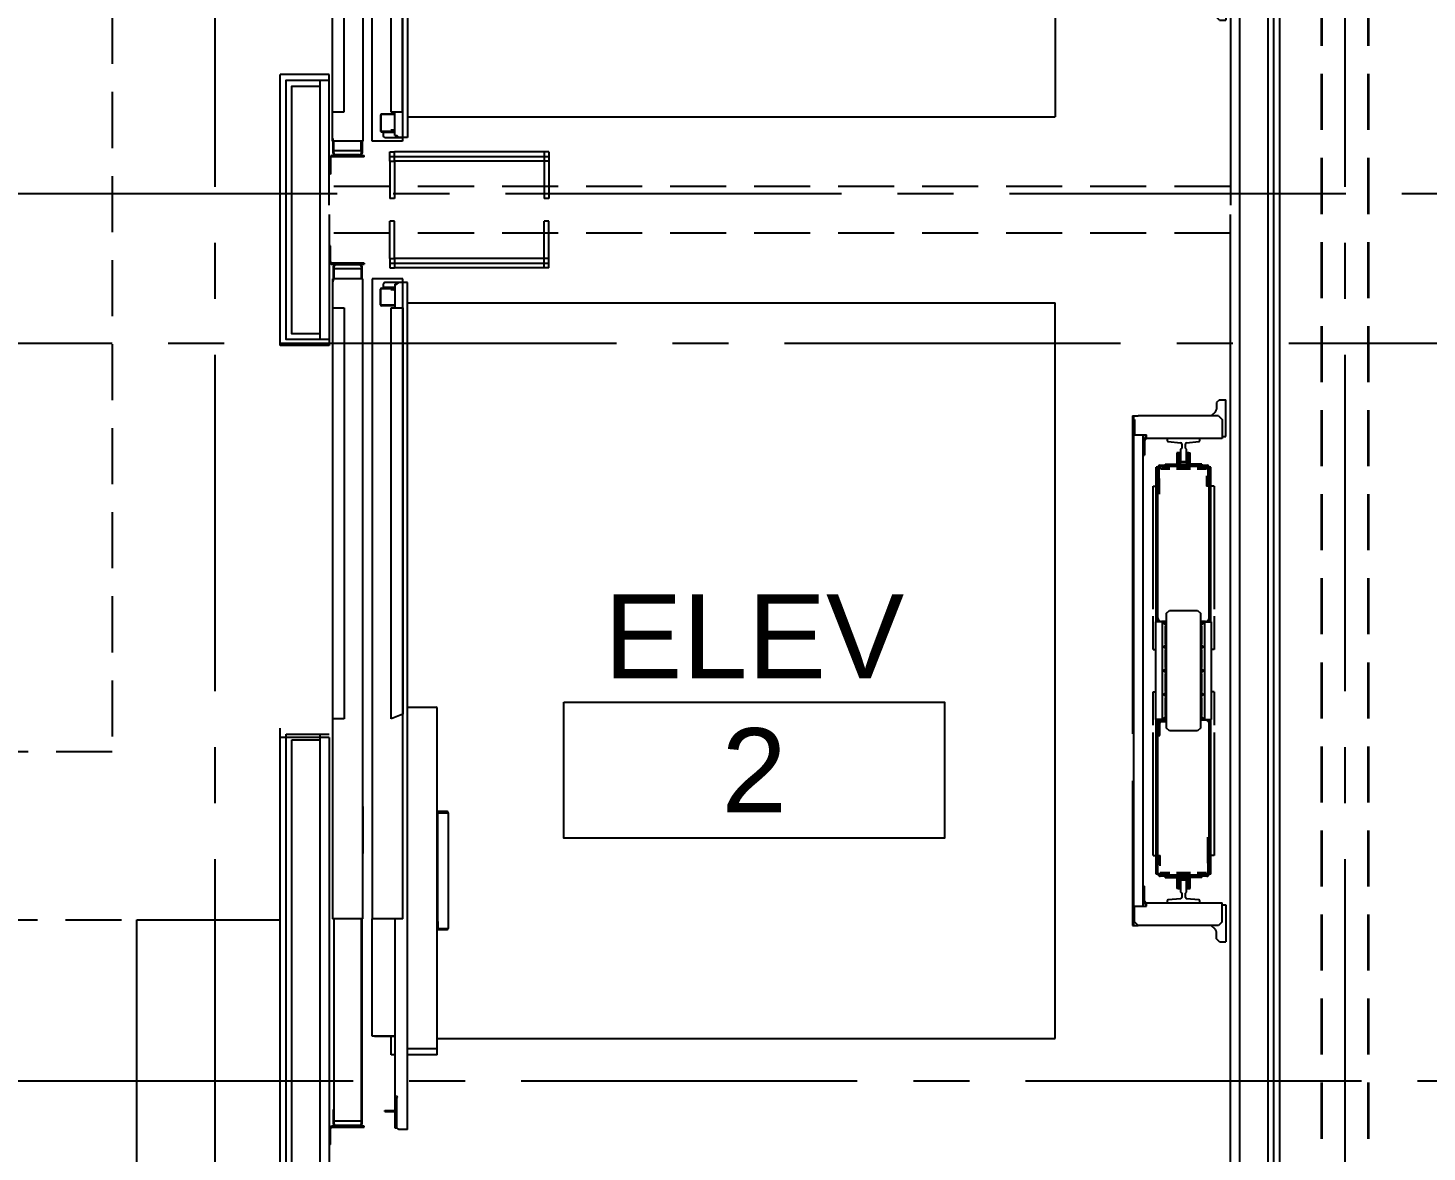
# Model space of a CAD drawing. Header units: inches. Extents: x -3700 to 348, y -844 to 2341.
# Drawn here: x -1825 to -1675.2, y 390.4 to 510.7 of the extents above; entities that cross this region are included whole.
import ezdxf
from ezdxf.enums import TextEntityAlignment as Align

# ---------------------------------------------------------------- set-up
doc = ezdxf.new("R2010")
doc.units = ezdxf.units.IN
doc.header["$LTSCALE"] = 48
doc.header["$MEASUREMENT"] = 0
for name, pattern in [('CENTER2', [1.125, 0.75, -0.125, 0.125, -0.125]), ('HIDDEN', [0.375, 0.25, -0.125]), ('HIDDEN2', [0.1875, 0.125, -0.0625])]:
    doc.linetypes.add(name, pattern=pattern)
doc.layers.get('0').update_dxf_attribs({"color": 253})
for name, color, linetype in [('A-Flor-Evtr', 253, 'Continuous'), ('A-Flor-Soffit', 253, 'HIDDEN2'), ('A-Grid(3-32)', 253, 'CENTER2'), ('A-Tag-Rm(3-32)', 253, 'Continuous'), ('A-Wall-Full', 253, 'Continuous'), ('A-Wall-Hatch Interior', 253, 'Continuous')]:
    doc.layers.add(name, color=color, linetype=linetype)
doc.layers.add('S-Detl-Wide', color=253, linetype='Continuous', lineweight=35)
doc.styles.get("Standard").update_dxf_attribs({"font": 'arial.ttf'})

# ---------------------------------------------------------------- blocks, each defined once
blk = doc.blocks.new('2ND FLOOR - STRUCTURAL GRID')
at = {"layer": 'A-Grid(3-32)'}
for p, q in [((9879.5, -7426.01), (9879.5, -9409.77)), ((10000.5, -7426.01), (10000.5, -9409.77)), ((8128.61, -8704.75), (11888.38, -8704.75)), ((8104.5, -8720.75), (11912.5, -8720.75)), ((8130.3, -8799.75), (11886.7, -8799.75))]:
    blk.add_line(p, q, dxfattribs=at)
at = {"layer": 'S-Detl-Wide', "linetype": 'HIDDEN2'}
for p, q in [((9998, -8592.94), (9998, -8819.55)), ((10003, -8592.94), (10003, -8819.55))]:
    blk.add_line(p, q, dxfattribs=at)
blk = doc.blocks.new('linen elev lobby vending')
at = {"layer": 'A-Flor-Soffit'}
blk.add_line((-113, 37.73), (-15.36, 37.73), dxfattribs=at)
blk.add_lwpolyline([(-127.5, 198.38), (-18, 198.38), (-18, 55.73), (-127.5, 55.73)], close=True, dxfattribs=at)
at = {"layer": 'A-Wall-Full'}
for p, q in [((-15.36, -48.5), (-15.36, 37.73)), ((-15.36, 37.73), (0, 37.73))]:
    blk.add_line(p, q, dxfattribs=at)
blk = doc.blocks.new('Rm Tag')
blk.add_lwpolyline([(-0.2124, 0.0759), (0.2124, 0.0759), (0.2124, -0.0759), (-0.2124, -0.0759)], close=True)
for p in [(0, 0.2858), (0, 0.1493), (0, 0)]:
    blk.add_attdef('XXX', text='', height=0.0938).set_placement(p, align=Align.MIDDLE_CENTER)
blk = doc.blocks.new('Otis Elev. Gen 2')
at = {"layer": 'A-Flor-Evtr', "linetype": 'HIDDEN2'}
blk.add_line((0, 13.51), (0, -82.99), dxfattribs=at)
at = {"layer": 'A-Flor-Evtr'}
for p, q in [((-71.91, 13.01), (-75.85, 13.01)), ((-75.85, 12.34), (-75.85, 13.01)), ((-75.85, 12.34), (-75.54, 12.02)), ((-75.54, 12.02), (-74.83, 12.02)), ((-73.72, 12.64), (-74.12, 12.25)), ((-74.12, 12.25), (-74.12, 3.62)), ((-73.72, 12.64), (-71.68, 12.64)), ((-71.91, 12.64), (-71.91, 13.01)), ((-71.68, 10.2), (-71.68, 12.64)), ((-19.94, 12.64), (-21.99, 12.64)), ((-21.99, 12.64), (-21.99, 10.2)), ((-21.76, 13.01), (-17.82, 13.01)), ((-21.76, 12.64), (-21.76, 13.01)), ((-19.55, 12.25), (-19.94, 12.64)), ((-19.55, 12.25), (-19.55, 3.62)), ((-18.13, 12.02), (-18.84, 12.02)), ((-17.82, 12.34), (-18.13, 12.02)), ((-17.82, 12.34), (-17.82, 13.01)), ((-74.55, 11.91), (-74.12, 11.47)), ((-68.84, 10.99), (-68.84, 6)), ((-68.72, 10.99), (-68.72, 6)), ((-68.61, 11.41), (-52.05, 11.41)), ((-68.61, 11.41), (-68.61, 11.23)), ((-68.61, 11.23), (-68.6, 11.23)), ((-67.43, 11.23), (-68.6, 11.23)), ((-67.43, 11.11), (-68.6, 11.11)), ((-68.6, 10.79), (-68.6, 11.11)), ((-68.6, 10.79), (-68.46, 10.79)), ((-68.57, 9.95), (-68.57, 10.79)), ((-68.46, 10.94), (-68.46, 9.95)), ((-67.43, 11.23), (-52.05, 11.23)), ((-67.43, 11.11), (-64.66, 11.11)), ((-53.44, 11.76), (-66.61, 11.76)), ((-66.61, 11.76), (-66.61, 11.41)), ((-49.09, 11.76), (-52.67, 11.76)), ((-52.11, 10.3), (-52.11, 10.85)), ((-41.62, 11.47), (-52.05, 11.47)), ((-52.05, 10.72), (-52.05, 11.47)), ((-41.62, 10.72), (-52.05, 10.72)), ((-52.05, 10.52), (-52.05, 10.3)), ((-51.99, 10.58), (-51.91, 10.58)), ((-51.85, 10.52), (-51.85, 10.3)), ((-49.49, 10.52), (-49.49, 10.3)), ((-49.43, 10.58), (-49.35, 10.58)), ((-49.29, 10.52), (-49.29, 10.3)), ((-49.09, 11.76), (-49.09, 11.47)), ((-46.93, 10.52), (-46.93, 10.3)), ((-46.87, 10.58), (-46.79, 10.58)), ((-46.73, 10.52), (-46.73, 10.3)), ((-41, 11.76), (-44.58, 11.76)), ((-44.58, 11.76), (-44.58, 11.47)), ((-44.37, 10.52), (-44.37, 10.3)), ((-44.32, 10.58), (-44.24, 10.58)), ((-44.18, 10.52), (-44.18, 10.3)), ((-41.82, 10.52), (-41.82, 10.3)), ((-41.76, 10.58), (-41.68, 10.58)), ((-41.62, 10.72), (-41.62, 11.47)), ((-41.62, 11.41), (-25.06, 11.41)), ((-41.62, 11.23), (-26.24, 11.23)), ((-41.62, 10.52), (-41.62, 10.3)), ((-41.56, 10.85), (-41.56, 10.3)), ((-27.06, 11.76), (-40.23, 11.76)), ((-27.06, 11.76), (-27.06, 11.41)), ((-27.06, 11.23), (-27.06, 10.97)), ((-26.04, 11.09), (-27.06, 11.09)), ((-25.96, 10.97), (-27.06, 10.97)), ((-25.07, 11.23), (-26.24, 11.23)), ((-26.24, 11.23), (-26.24, 11.11)), ((-25.07, 11.11), (-26.24, 11.11)), ((-25.21, 9.95), (-25.21, 10.97)), ((-25.1, 11.09), (-25.19, 11.09)), ((-25.1, 9.95), (-25.1, 11.09)), ((-25.07, 11.23), (-25.06, 11.23)), ((-25.06, 11.41), (-25.06, 11.23)), ((-24.95, 6), (-24.95, 10.99)), ((-24.83, 6), (-24.83, 10.99)), ((-19.12, 11.91), (-19.55, 11.47)), ((-71.68, 6.78), (-71.68, 10.2)), ((-71.64, 10.24), (-71.48, 10.24)), ((-71.36, 10.14), (-71.25, 8.8)), ((-70.15, 9.2), (-69.08, 9.2)), ((-70.15, 9.08), (-70.15, 9.2)), ((-70.15, 9.08), (-69.08, 9.08)), ((-70.15, 9.07), (-69.15, 9.07)), ((-70.15, 8.88), (-70.15, 9.07)), ((-69.9, 9.08), (-69.9, 9.07)), ((-69.51, 9.08), (-69.51, 9.07)), ((-69.15, 9.01), (-69.27, 8.82)), ((-68.96, 10.46), (-68.84, 10.46)), ((-68.96, 10.46), (-68.96, 9.16)), ((-68.57, 7.74), (-68.57, 9.24)), ((-68.46, 9.24), (-68.46, 7.74)), ((-52.98, 10.3), (-53.29, 9.99)), ((-53.29, 9.99), (-53.29, 7)), ((-40.69, 10.3), (-52.98, 10.3)), ((-40.38, 9.99), (-40.69, 10.3)), ((-40.38, 7), (-40.38, 9.99)), ((-25.21, 7.74), (-25.21, 9.24)), ((-25.1, 7.74), (-25.1, 9.24)), ((-24.71, 10.46), (-24.83, 10.46)), ((-24.71, 10.46), (-24.71, 9.16)), ((-24.59, 9.2), (-23.52, 9.2)), ((-24.59, 9.08), (-23.52, 9.08)), ((-24.52, 9.07), (-23.52, 9.07)), ((-24.52, 9.01), (-24.4, 8.82)), ((-24.16, 9.07), (-24.16, 9.08)), ((-23.77, 9.07), (-23.77, 9.08)), ((-23.52, 9.08), (-23.52, 9.2)), ((-23.52, 9.07), (-23.52, 8.88)), ((-22.42, 8.8), (-22.31, 10.14)), ((-22.19, 10.24), (-22.03, 10.24)), ((-21.99, 10.2), (-21.99, 6.78)), ((-71.25, 8.18), (-71.36, 6.85)), ((-71.12, 8.69), (-70.67, 8.69)), ((-70.67, 8.3), (-71.12, 8.3)), ((-70.67, 8.69), (-70.55, 8.8)), ((-70.55, 8.18), (-70.67, 8.3)), ((-70.55, 8.8), (-69.28, 8.8)), ((-69.28, 8.18), (-70.55, 8.18)), ((-69.23, 8.88), (-70.15, 8.88)), ((-70.15, 8.88), (-70.09, 8.82)), ((-70.15, 8.11), (-70.09, 8.17)), ((-70.15, 8.11), (-69.23, 8.11)), ((-70.15, 7.91), (-70.15, 8.11)), ((-69.15, 7.91), (-70.15, 7.91)), ((-69.08, 7.91), (-70.15, 7.91)), ((-70.15, 7.91), (-70.15, 7.79)), ((-69.08, 7.79), (-70.15, 7.79)), ((-69.27, 8.82), (-70.09, 8.82)), ((-70.09, 8.17), (-69.27, 8.17)), ((-69.9, 7.91), (-69.9, 7.91)), ((-69.51, 7.91), (-69.51, 7.91)), ((-69.28, 8.8), (-69.24, 8.77)), ((-69.24, 8.22), (-69.28, 8.18)), ((-69.15, 7.98), (-69.27, 8.17)), ((-69.24, 8.77), (-69.24, 8.22)), ((-69.21, 8.76), (-69.03, 8.88)), ((-69.21, 8.23), (-69.21, 8.76)), ((-69.03, 8.1), (-69.21, 8.23)), ((-69.15, 8.19), (-69.15, 8.8)), ((-68.96, 8.96), (-68.96, 8.03)), ((-68.96, 8.88), (-68.96, 8.1)), ((-68.96, 6.52), (-68.96, 7.82)), ((-24.71, 8.03), (-24.71, 8.96)), ((-24.71, 8.1), (-24.71, 8.88)), ((-24.71, 6.52), (-24.71, 7.82)), ((-24.64, 8.88), (-24.46, 8.76)), ((-24.64, 8.1), (-24.46, 8.23)), ((-23.52, 7.91), (-24.59, 7.91)), ((-23.52, 7.79), (-24.59, 7.79)), ((-24.52, 8.8), (-24.52, 8.19)), ((-24.52, 7.98), (-24.4, 8.17)), ((-23.52, 7.91), (-24.52, 7.91)), ((-24.46, 8.76), (-24.46, 8.23)), ((-23.52, 8.88), (-24.44, 8.88)), ((-24.44, 8.11), (-23.52, 8.11)), ((-24.43, 8.77), (-24.39, 8.8)), ((-24.43, 8.22), (-24.43, 8.77)), ((-24.39, 8.18), (-24.43, 8.22)), ((-23.58, 8.82), (-24.4, 8.82)), ((-24.4, 8.17), (-23.58, 8.17)), ((-24.39, 8.8), (-23.12, 8.8)), ((-23.12, 8.18), (-24.39, 8.18)), ((-24.16, 7.91), (-24.16, 7.91)), ((-23.77, 7.91), (-23.77, 7.91)), ((-23.52, 8.88), (-23.58, 8.82)), ((-23.52, 8.11), (-23.58, 8.17)), ((-23.52, 8.11), (-23.52, 7.91)), ((-23.52, 7.91), (-23.52, 7.79)), ((-23.12, 8.8), (-23, 8.69)), ((-23, 8.3), (-23.12, 8.18)), ((-23, 8.69), (-22.55, 8.69)), ((-22.55, 8.3), (-23, 8.3)), ((-22.31, 6.85), (-22.42, 8.18)), ((-71.68, 4.53), (-71.68, 6.78)), ((-71.48, 6.74), (-71.64, 6.74)), ((-68.96, 6.52), (-68.84, 6.52)), ((-68.57, 5.89), (-68.57, 7.04)), ((-68.46, 7.04), (-68.46, 6.01)), ((-67.71, 6.01), (-66.61, 6.01)), ((-66.61, 5.76), (-66.61, 6.01)), ((-53.29, 7), (-52.98, 6.68)), ((-52.98, 6.68), (-40.69, 6.68)), ((-52.29, 6.13), (-52.29, 6.68)), ((-52.11, 6.13), (-52.11, 6.68)), ((-52.05, 6.68), (-52.05, 6.46)), ((-52.05, 6.26), (-41.62, 6.26)), ((-52.05, 6.26), (-52.05, 5.51)), ((-51.99, 6.41), (-51.91, 6.41)), ((-51.85, 6.68), (-51.85, 6.46)), ((-49.49, 6.68), (-49.49, 6.46)), ((-49.43, 6.41), (-49.35, 6.41)), ((-49.29, 6.68), (-49.29, 6.46)), ((-46.93, 6.68), (-46.93, 6.46)), ((-46.87, 6.41), (-46.79, 6.41)), ((-46.73, 6.68), (-46.73, 6.46)), ((-44.37, 6.68), (-44.37, 6.46)), ((-44.32, 6.41), (-44.24, 6.41)), ((-44.18, 6.68), (-44.18, 6.46)), ((-41.82, 6.68), (-41.82, 6.46)), ((-41.76, 6.41), (-41.68, 6.41)), ((-41.62, 6.68), (-41.62, 6.46)), ((-41.62, 6.26), (-41.62, 5.51)), ((-41.56, 6.68), (-41.56, 6.13)), ((-40.69, 6.68), (-40.38, 7)), ((-25.27, 6.05), (-25.07, 6.05)), ((-25.21, 6.05), (-25.21, 7.04)), ((-25.1, 6.19), (-25.1, 7.04)), ((-24.71, 6.52), (-24.83, 6.52)), ((-22.03, 6.74), (-22.19, 6.74)), ((-21.99, 6.78), (-21.99, 4.53)), ((-72.04, 4.53), (-71.68, 4.53)), ((-72.04, 3.23), (-72.04, 4.53)), ((-68.61, 5.76), (-52.05, 5.76)), ((-68.61, 5.76), (-68.61, 5.58)), ((-68.61, 5.58), (-52.05, 5.58)), ((-68.48, 5.89), (-68.57, 5.89)), ((-66.61, 5.89), (-67.63, 5.89)), ((-66.61, 5.22), (-66.61, 5.58)), ((-66.61, 5.22), (-53.44, 5.22)), ((-53.76, 5.94), (-52.49, 5.94)), ((-53.76, 5.76), (-53.76, 5.94)), ((-52.67, 5.22), (-49.09, 5.22)), ((-52.05, 5.51), (-41.62, 5.51)), ((-49.09, 5.22), (-49.09, 5.51)), ((-44.58, 5.22), (-44.58, 5.51)), ((-44.58, 5.22), (-41, 5.22)), ((-41.62, 5.76), (-25.06, 5.76)), ((-41.62, 5.58), (-25.06, 5.58)), ((-40.23, 5.22), (-27.06, 5.22)), ((-26.24, 5.88), (-27.94, 5.88)), ((-27.06, 5.22), (-27.06, 5.58)), ((-26.24, 5.88), (-25.07, 5.88)), ((-25.06, 5.76), (-25.06, 5.58)), ((-21.99, 4.53), (-21.57, 4.53)), ((-21.63, 4.16), (-21.63, 4.53)), ((-21.57, 3.23), (-21.57, 4.53)), ((-74.12, 3.62), (-73.72, 3.23)), ((-74.12, 3.02), (-74.12, 3.62)), ((-19.55, 3.14), (-74.12, 3.14)), ((-58.61, 3.02), (-74.12, 3.02)), ((-73.72, 3.23), (-72.04, 3.23)), ((-72.04, 4.16), (-21.57, 4.16)), ((-71.48, 4.33), (-69.9, 4.33)), ((-69.9, 4.16), (-69.9, 4.33)), ((-19.55, 3.02), (-53.61, 3.02)), ((-22.19, 4.33), (-23.77, 4.33)), ((-23.77, 4.16), (-23.77, 4.33)), ((-19.94, 3.23), (-21.57, 3.23)), ((-19.55, 3.02), (-19.55, 3.62)), ((-86.2, -71.44), (-86.2, -5.24)), ((-86.2, -5.24), (-7.46, -5.24)), ((-7.46, -74.6), (-7.46, -5.24)), ((-3.71, -59.49), (-3.71, -75.99)), ((-3.71, -59.49), (1.29, -59.49)), ((-3.21, -76.49), (-3.21, -59.49)), ((-2.71, -59.49), (-2.71, -75.99)), ((1.29, -59.49), (1.29, -59.99)), ((-3.71, -59.99), (1.29, -59.99)), ((-74.54, -71.32), (-74.54, -70.38)), ((-74.48, -71.32), (-74.48, -70.38)), ((-74.42, -70.26), (-74.42, -70.32)), ((-62.04, -70.26), (-74.42, -70.26)), ((-74.42, -71.36), (-74.42, -70.32)), ((-62.04, -70.26), (-62.04, -70.32)), ((-62.04, -71.36), (-62.04, -70.32)), ((-61.92, -70.38), (-61.92, -71.32)), ((-87.96, -71.44), (-87.96, -74.6)), ((-87.96, -71.44), (-50.86, -71.44)), ((-87.32, -71.44), (-87.32, -74.6)), ((-74.42, -71.36), (-62.04, -71.36)), ((-73.67, -71.38), (-74.42, -71.38)), ((-73.67, -71.44), (-73.67, -71.38)), ((-50.75, -74.6), (-50.75, -71.55)), ((-95.97, -74.6), (-95.97, -75.55)), ((-95.97, -74.6), (-5.26, -74.6)), ((-5.26, -74.6), (-5.26, -75.55)), ((-95.97, -75.55), (-95.74, -75.78)), ((-95.78, -75.96), (-95.78, -75.74)), ((-73.39, -75.96), (-95.78, -75.96)), ((-92.61, -75.78), (-95.74, -75.78)), ((-94.04, -77.03), (-94.04, -75.96)), ((-93.93, -77.03), (-93.93, -75.96)), ((-92.61, -75.78), (-92.49, -75.67)), ((-92.49, -75.67), (-92.37, -75.78)), ((-87.96, -75.96), (-87.96, -76.36)), ((-87.96, -76.36), (-85.98, -76.36)), ((-85.98, -78.16), (-85.98, -75.96)), ((-85.97, -75.96), (-85.97, -78.39)), ((-73.39, -75.13), (-73.39, -78.4)), ((-73.39, -75.13), (-4.87, -75.13)), ((-51.5, -75.13), (-52, -76.38)), ((-52, -76.38), (-8, -76.38)), ((-8, -75.13), (-51.5, -75.13)), ((-5.46, -75.96), (-8.05, -75.96)), ((-8, -76.38), (-8, -75.13)), ((-7.76, -75.96), (-7.76, -77.39)), ((-7.71, -75.96), (-7.71, -77.39)), ((-6.05, -76.13), (-6.05, -76.4)), ((-6.04, -76.07), (-6.02, -76.07)), ((-6, -76.13), (-6, -76.4)), ((-5.92, -77.39), (-5.92, -76.13)), ((-5.87, -75.96), (-5.87, -76.13)), ((-5.87, -77.39), (-5.87, -76.13)), ((-5.79, -75.96), (-5.79, -77.21)), ((-5.5, -75.78), (-5.26, -75.55)), ((-5.46, -75.96), (-5.46, -75.74)), ((-5.24, -77.05), (-5.24, -75.13)), ((-4.87, -75.13), (-4.87, -78.4)), ((-3.71, -76.49), (-3.71, -75.99)), ((-2.71, -75.99), (-3.71, -75.99)), ((-2.71, -76.49), (-2.71, -75.99)), ((-2.71, -75.99), (1.29, -75.99)), ((1.29, -75.99), (1.29, -76.49)), ((-94.04, -77.03), (-93.93, -77.03)), ((-7.65, -77.45), (-5.98, -77.45)), ((-7.65, -77.5), (-5.98, -77.5)), ((-5.79, -77.21), (-5.87, -77.21)), ((-5.79, -77.21), (-5.4, -77.21)), ((-5.24, -77.05), (-5.4, -77.21)), ((-2.71, -76.49), (-3.71, -76.49)), ((-2.71, -76.49), (1.29, -76.49)), ((-95.71, -82.68), (-95.71, -79.25)), ((-95.71, -79.25), (-95.59, -79.25)), ((-95.59, -79.25), (-95.59, -82.68)), ((-85.97, -78.16), (-85.98, -78.16)), ((-85.97, -78.39), (-73.39, -78.39)), ((-4.87, -78.4), (-73.39, -78.4)), ((-73.39, -79.38), (-73.39, -82.66)), ((-73.39, -79.38), (-4.87, -79.38)), ((-61.39, -79.38), (-66.39, -79.38)), ((-4.87, -79.38), (-4.87, -82.66)), ((-3.19, -79.25), (-3.31, -79.25)), ((-3.31, -82.68), (-3.31, -79.25)), ((-3.19, -79.25), (-3.19, -82.68)), ((-95.52, -79.74), (-95.59, -79.74)), ((-95.59, -79.81), (-95.52, -79.81)), ((-95.52, -79.74), (-95.52, -82.3)), ((-95.32, -79.55), (-95.32, -79.47)), ((-95.32, -79.47), (-73.39, -79.47)), ((-95.32, -79.55), (-95.08, -79.55)), ((-95.08, -79.47), (-95.08, -79.57)), ((-95.08, -79.57), (-95.08, -82.5)), ((-73.39, -79.57), (-95.08, -79.57)), ((-4.87, -79.47), (-3.59, -79.47)), ((-3.82, -79.57), (-4.87, -79.57)), ((-3.82, -79.47), (-3.82, -79.57)), ((-3.59, -79.55), (-3.82, -79.55)), ((-3.82, -79.57), (-3.82, -82.5)), ((-3.59, -79.55), (-3.59, -79.47)), ((-3.39, -79.74), (-3.31, -79.74)), ((-3.39, -79.74), (-3.39, -82.3)), ((-3.31, -79.81), (-3.39, -79.81)), ((-52, -81.41), (-52, -82.66)), ((-8, -81.41), (-52, -81.41)), ((-8, -82.66), (-8, -81.41)), ((-97.56, -82.87), (-97.56, -82.99)), ((-97.56, -82.87), (-95.91, -82.87)), ((-73.39, -82.5), (-95.32, -82.5)), ((-93.82, -82.58), (-95.32, -82.58)), ((-93.82, -82.58), (-93.82, -82.5)), ((-4.87, -82.66), (-73.39, -82.66)), ((-5.08, -82.58), (-5.08, -82.5)), ((-3.59, -82.58), (-5.08, -82.58)), ((-3.59, -82.5), (-4.87, -82.5)), ((-3, -82.87), (-1.34, -82.87)), ((-1.34, -82.87), (-1.34, -82.99))]:
    blk.add_line(p, q, dxfattribs=at)
for centre, radius, start, end in [((-74.83, 11.63), 0.394, 45, 90), ((-18.84, 11.63), 0.394, 90, 135), ((-68.6, 10.99), 0.241, 90, 180), ((-68.6, 10.99), 0.118, 90, 180), ((-52.49, 10.85), 0.376, 0, 90), ((-51.99, 10.52), 0.0591, 90, 180), ((-51.91, 10.52), 0.0591, 360, 90), ((-49.43, 10.52), 0.0591, 90, 180), ((-49.35, 10.52), 0.0591, 360, 90), ((-46.87, 10.52), 0.0591, 90, 180), ((-46.79, 10.52), 0.0591, 360, 90), ((-44.32, 10.52), 0.0591, 90, 180), ((-44.24, 10.52), 0.0591, 360, 90), ((-41.76, 10.52), 0.0591, 90, 180), ((-41.68, 10.52), 0.0591, 360, 90), ((-41.18, 10.85), 0.376, 90, 180), ((-25.07, 10.99), 0.241, 0, 90), ((-25.07, 10.99), 0.118, 0, 90), ((-71.64, 10.2), 0.0394, 90, 180), ((-71.48, 10.13), 0.118, 4.6316, 90), ((-69.15, 8.88), 0.19, 0, 90), ((-69.15, 8.88), 0.125, 0, 90), ((-69.08, 8.96), 0.238, 0, 90), ((-69.08, 8.96), 0.118, 0, 90), ((-51.79, 10.48), 0.0591, 180, 273.6144), ((-50.67, -7.26), 17.72, 86.3856, 93.6144), ((-49.55, 10.48), 0.0591, 266.3856, 360), ((-49.23, 10.48), 0.0591, 180, 273.6144), ((-48.11, -7.26), 17.72, 86.3856, 93.6144), ((-46.99, 10.48), 0.0591, 266.3856, 360), ((-46.67, 10.48), 0.0591, 180, 273.6144), ((-45.55, -7.26), 17.72, 86.3856, 93.6144), ((-44.43, 10.48), 0.0591, 266.3856, 360), ((-44.12, 10.48), 0.0591, 180, 273.6144), ((-43, -7.26), 17.72, 86.3856, 93.6144), ((-41.88, 10.48), 0.0591, 266.3856, 360), ((-24.59, 8.96), 0.238, 90, 180), ((-24.59, 8.96), 0.118, 90, 180), ((-24.52, 8.88), 0.19, 90, 180), ((-24.52, 8.88), 0.125, 90, 180), ((-22.19, 10.13), 0.118, 90, 175.3684), ((-22.03, 10.2), 0.0394, 0, 90), ((-71.12, 8.81), 0.126, 184.6316, 270), ((-71.12, 8.17), 0.126, 90, 175.3684), ((-69.15, 8.1), 0.19, 270, 0), ((-69.15, 8.1), 0.125, 270, 0), ((-69.08, 8.03), 0.238, 270, 0), ((-69.08, 8.03), 0.118, 270, 0), ((-24.59, 8.03), 0.238, 180, 270), ((-24.52, 8.1), 0.19, 180, 270), ((-24.59, 8.03), 0.118, 180, 270), ((-24.52, 8.1), 0.125, 180, 270), ((-22.55, 8.81), 0.126, 270, 355.3684), ((-22.55, 8.17), 0.126, 4.6316, 90), ((-71.64, 6.78), 0.0394, 180, 270), ((-71.48, 6.86), 0.118, 270, 355.3684), ((-68.6, 6), 0.241, 180, 270), ((-68.6, 6), 0.118, 180, 270), ((-52.49, 6.13), 0.376, 270, 0), ((-52.49, 6.13), 0.197, 270, 0), ((-51.99, 6.46), 0.0591, 180, 270), ((-51.91, 6.46), 0.0591, 270, 0), ((-51.79, 6.5), 0.0591, 86.3856, 180), ((-50.67, 24.24), 17.72, 266.3856, 273.6144), ((-49.55, 6.5), 0.0591, 0, 93.6144), ((-49.43, 6.46), 0.0591, 180, 270), ((-49.35, 6.46), 0.0591, 270, 0), ((-49.23, 6.5), 0.0591, 86.3856, 180), ((-48.11, 24.24), 17.72, 266.3856, 273.6144), ((-46.99, 6.5), 0.0591, 0, 93.6144), ((-46.87, 6.46), 0.0591, 180, 270), ((-46.79, 6.46), 0.0591, 270, 0), ((-46.67, 6.5), 0.0591, 86.3856, 180), ((-45.55, 24.24), 17.72, 266.3856, 273.6144), ((-44.43, 6.5), 0.0591, 0, 93.6144), ((-44.32, 6.46), 0.0591, 180, 270), ((-44.24, 6.46), 0.0591, 270, 0), ((-44.12, 6.5), 0.0591, 86.3856, 180), ((-43, 24.24), 17.72, 266.3856, 273.6144), ((-41.88, 6.5), 0.0591, 0, 93.6144), ((-41.76, 6.46), 0.0591, 180, 270), ((-41.68, 6.46), 0.0591, 270, 0), ((-41.18, 6.13), 0.376, 180, 270), ((-25.07, 6), 0.241, 270, 0), ((-25.07, 6), 0.118, 270, 0), ((-22.19, 6.86), 0.118, 184.6316, 270), ((-22.03, 6.78), 0.0394, 270, 0), ((-71.48, 4.53), 0.365, 180, 270), ((-71.48, 4.53), 0.197, 180, 270), ((-22.19, 4.53), 0.365, 270, 0), ((-22.19, 4.53), 0.197, 270, 0), ((-74.42, -70.38), 0.119, 90, 180), ((-74.42, -70.38), 0.0591, 90, 180), ((-62.04, -70.38), 0.119, 0, 90), ((-74.42, -71.32), 0.119, 180, 270), ((-74.42, -71.32), 0.0591, 180, 270), ((-62.04, -71.32), 0.119, 270, 0), ((-50.86, -71.55), 0.111, 0, 90), ((-5.96, -76.13), 0.0886, 0, 180), ((-5.96, -76.13), 0.0408, 0, 180), ((-5.97, -75.96), 0.133, 303.3328, 318.0445), ((-7.65, -77.39), 0.111, 180, 270), ((-7.65, -77.39), 0.063, 180, 270), ((-5.98, -77.39), 0.111, 270, 0), ((-5.98, -77.39), 0.063, 270, 0), ((-95.32, -79.74), 0.276, 90, 180), ((-95.32, -79.74), 0.197, 90, 180), ((-3.59, -79.74), 0.276, 0, 90), ((-3.59, -79.74), 0.197, 0, 90), ((-95.32, -82.3), 0.276, 180, 270), ((-95.32, -82.3), 0.197, 180, 270), ((-3.59, -82.3), 0.276, 270, 0), ((-3.59, -82.3), 0.197, 270, 0), ((-95.91, -82.68), 0.315, 270, 0), ((-95.91, -82.68), 0.197, 270, 0), ((-3, -82.68), 0.315, 180, 270), ((-3, -82.68), 0.197, 180, 270)]:
    blk.add_arc(centre, radius, start, end, dxfattribs=at)
at = {"layer": 'A-Wall-Full'}
for p, q in [((-104, -82.99), (-104, 13.51)), ((-104, 13.51), (2, 13.51)), ((-54, -82.99), (-104, -82.99)), ((-54, -82.99), (-54, -88.24)), ((2, -82.99), (-12, -82.99)), ((-12, -82.99), (-12, -88.24))]:
    blk.add_line(p, q, dxfattribs=at)

msp = doc.modelspace()

# ---------------------------------------------------------------- linework, layer by layer
at = {"layer": 'A-Flor-Evtr'}
for p, q in [((-1786.25, 486.04), (-1786.25, 490.04)), ((-1785.75, 490.04), (-1786.25, 490.04)), ((-1785.75, 486.04), (-1785.75, 490.04)), ((-1769.75, 485.04), (-1769.75, 490.04)), ((-1769.25, 490.04), (-1769.75, 490.04)), ((-1769.25, 485.04), (-1769.25, 490.04)), ((-1792.63, 487.41), (-1792.75, 487.41)), ((-1792.63, 485.75), (-1792.63, 487.41)), ((-1789.01, 485.56), (-1792.44, 485.56)), ((-1792.44, 485.44), (-1789.01, 485.44)), ((-1789.57, 485.44), (-1789.57, 485.36)), ((-1789.5, 485.36), (-1789.5, 485.44)), ((-1789.01, 485.56), (-1789.01, 485.44)), ((-1786.25, 486.04), (-1786.25, 485.04)), ((-1786.25, 486.04), (-1785.75, 486.04)), ((-1786.25, 485.54), (-1769.25, 485.54)), ((-1769.25, 486.04), (-1785.75, 486.04)), ((-1785.75, 486.04), (-1785.75, 485.04)), ((-1792.34, 485.16), (-1792.34, 483.67)), ((-1792.26, 485.16), (-1792.26, 483.88)), ((-1789.32, 484.93), (-1792.26, 484.93)), ((-1789.5, 485.36), (-1792.06, 485.36)), ((-1789.32, 484.93), (-1789.32, 483.88)), ((-1789.23, 484.93), (-1789.32, 484.93)), ((-1789.31, 485.16), (-1789.31, 484.93)), ((-1789.31, 485.16), (-1789.23, 485.16)), ((-1789.23, 483.88), (-1789.23, 485.16)), ((-1786.25, 485.04), (-1785.75, 485.04)), ((-1769.25, 485.04), (-1785.75, 485.04)), ((-1789.14, 483.88), (-1792.41, 483.88)), ((-1792.41, 483.88), (-1792.41, 415.36)), ((-1792.34, 483.67), (-1792.26, 483.67)), ((-1789.14, 415.36), (-1789.14, 483.88)), ((-1784.88, 483.88), (-1788.16, 483.88)), ((-1788.16, 483.88), (-1788.16, 415.36)), ((-1787.26, 481.1), (-1787.26, 482.77)), ((-1787.21, 481.1), (-1787.21, 482.77)), ((-1787.15, 482.88), (-1785.89, 482.88)), ((-1787.15, 482.83), (-1785.89, 482.83)), ((-1786.81, 483.51), (-1786.96, 483.35)), ((-1786.96, 482.96), (-1786.96, 483.35)), ((-1786.96, 482.96), (-1786.96, 482.88)), ((-1785.72, 482.96), (-1786.96, 482.96)), ((-1786.81, 483.51), (-1784.88, 483.51)), ((-1785.89, 482.75), (-1786.16, 482.75)), ((-1785.89, 482.7), (-1786.16, 482.7)), ((-1785.72, 482.88), (-1785.89, 482.88)), ((-1785.83, 482.71), (-1785.83, 482.73)), ((-1785.72, 483.29), (-1785.72, 480.7)), ((-1785.72, 483.29), (-1785.5, 483.29)), ((-1785.54, 483.25), (-1785.31, 483.49)), ((-1784.36, 483.49), (-1785.31, 483.49)), ((-1784.88, 415.36), (-1784.88, 483.88)), ((-1784.36, 392.78), (-1784.36, 483.49)), ((-1785.72, 481.04), (-1787.15, 481.04)), ((-1785.72, 480.99), (-1787.15, 480.99)), ((-1784.36, 481.29), (-1715, 481.29)), ((-1715, 402.55), (-1715, 481.29)), ((-1792.41, 480.75), (-1791.16, 480.75)), ((-1791.16, 480.75), (-1791.16, 436.75)), ((-1786.13, 436.75), (-1786.13, 480.75)), ((-1786.13, 480.75), (-1784.88, 480.75)), ((-1784.88, 480.75), (-1784.88, 437.25)), ((-1697.42, 470.93), (-1697.73, 470.62)), ((-1697.73, 470.62), (-1697.73, 469.91)), ((-1697.42, 470.93), (-1696.75, 470.93)), ((-1696.75, 466.99), (-1696.75, 470.93)), ((-1706.74, 469.2), (-1706.74, 435.14)), ((-1706.74, 469.2), (-1706.13, 469.2)), ((-1706.62, 469.2), (-1706.62, 414.63)), ((-1697.51, 469.2), (-1706.13, 469.2)), ((-1697.85, 469.63), (-1698.29, 469.2)), ((-1697.51, 469.2), (-1697.12, 468.81)), ((-1706.53, 468.81), (-1706.53, 467.18)), ((-1697.12, 468.81), (-1697.12, 466.76)), ((-1706.53, 467.18), (-1705.23, 467.18)), ((-1705.6, 416.71), (-1705.6, 467.18)), ((-1705.6, 467.12), (-1705.23, 467.12)), ((-1705.43, 466.56), (-1705.43, 464.98)), ((-1705.23, 466.76), (-1705.23, 467.18)), ((-1702.98, 466.76), (-1705.23, 466.76)), ((-1703.02, 466.72), (-1703.02, 466.56)), ((-1699.55, 466.76), (-1702.98, 466.76)), ((-1702.91, 466.44), (-1701.58, 466.33)), ((-1701.46, 466.2), (-1701.46, 465.75)), ((-1701.07, 465.75), (-1701.07, 466.2)), ((-1700.95, 466.33), (-1699.62, 466.44)), ((-1697.12, 466.76), (-1699.55, 466.76)), ((-1699.51, 466.56), (-1699.51, 466.72)), ((-1697.12, 466.99), (-1696.75, 466.99)), ((-1705.6, 464.98), (-1705.43, 464.98)), ((-1701.97, 465.23), (-1701.97, 464.16)), ((-1701.85, 465.23), (-1701.97, 465.23)), ((-1701.85, 465.23), (-1701.85, 464.16)), ((-1701.85, 464.98), (-1701.84, 464.98)), ((-1701.85, 464.59), (-1701.84, 464.59)), ((-1701.84, 465.23), (-1701.84, 464.23)), ((-1701.65, 465.23), (-1701.84, 465.23)), ((-1701.65, 465.23), (-1701.59, 465.17)), ((-1701.65, 464.31), (-1701.65, 465.23)), ((-1701.59, 464.35), (-1701.59, 465.17)), ((-1701.46, 465.75), (-1701.58, 465.63)), ((-1701.58, 465.63), (-1701.58, 464.36)), ((-1700.95, 465.63), (-1701.07, 465.75)), ((-1700.95, 464.36), (-1700.95, 465.63)), ((-1700.88, 465.23), (-1700.94, 465.17)), ((-1700.94, 465.17), (-1700.94, 464.35)), ((-1700.88, 465.23), (-1700.88, 464.31)), ((-1700.69, 465.23), (-1700.88, 465.23)), ((-1700.69, 464.23), (-1700.69, 465.23)), ((-1700.69, 464.98), (-1700.68, 464.98)), ((-1700.69, 464.59), (-1700.68, 464.59)), ((-1700.68, 464.16), (-1700.68, 465.23)), ((-1700.68, 465.23), (-1700.56, 465.23)), ((-1700.56, 464.16), (-1700.56, 465.23)), ((-1704.18, 447.13), (-1704.18, 463.69)), ((-1704, 463.69), (-1704.18, 463.69)), ((-1704, 447.13), (-1704, 463.69)), ((-1703.88, 462.51), (-1703.88, 463.68)), ((-1703.76, 463.92), (-1698.77, 463.92)), ((-1703.76, 463.8), (-1698.77, 463.8)), ((-1703.71, 463.48), (-1703.71, 463.68)), ((-1703.71, 463.54), (-1702.72, 463.54)), ((-1703.56, 463.65), (-1702.72, 463.65)), ((-1703.23, 464.04), (-1703.23, 463.92)), ((-1703.23, 464.04), (-1701.94, 464.04)), ((-1702.01, 463.65), (-1700.52, 463.65)), ((-1702.01, 463.54), (-1700.52, 463.54)), ((-1701.78, 464.23), (-1701.59, 464.35)), ((-1701.73, 464.04), (-1700.8, 464.04)), ((-1701.65, 464.11), (-1701.53, 464.29)), ((-1701.65, 464.04), (-1700.88, 464.04)), ((-1701.58, 464.36), (-1701.54, 464.32)), ((-1700.96, 464.23), (-1701.57, 464.23)), ((-1701.54, 464.32), (-1700.99, 464.32)), ((-1701, 464.29), (-1701.53, 464.29)), ((-1700.88, 464.11), (-1701, 464.29)), ((-1700.99, 464.32), (-1700.95, 464.36)), ((-1700.75, 464.23), (-1700.94, 464.35)), ((-1699.3, 464.04), (-1700.59, 464.04)), ((-1699.81, 463.65), (-1698.67, 463.65)), ((-1699.81, 463.54), (-1698.79, 463.54)), ((-1699.3, 464.04), (-1699.3, 463.92)), ((-1698.67, 463.65), (-1698.67, 463.56)), ((-1698.65, 463.68), (-1698.65, 462.51)), ((-1698.53, 463.68), (-1698.53, 463.69)), ((-1698.35, 463.69), (-1698.53, 463.69)), ((-1698.53, 463.68), (-1698.53, 462.51)), ((-1698.35, 447.13), (-1698.35, 463.69)), ((-1704.53, 448.52), (-1704.53, 461.69)), ((-1704.53, 461.69), (-1704.18, 461.69)), ((-1703.88, 462.51), (-1703.88, 460.81)), ((-1698.79, 462.79), (-1698.79, 461.69)), ((-1698.53, 461.69), (-1698.79, 461.69)), ((-1698.67, 462.71), (-1698.67, 461.69)), ((-1698.53, 462.51), (-1698.65, 462.51)), ((-1698.53, 447.13), (-1698.53, 462.51)), ((-1698, 461.69), (-1698.35, 461.69)), ((-1698, 461.69), (-1698, 448.52)), ((-1703.08, 448.06), (-1702.76, 448.37)), ((-1703.08, 435.77), (-1703.08, 448.06)), ((-1702.76, 448.37), (-1699.77, 448.37)), ((-1699.77, 448.37), (-1699.45, 448.06)), ((-1699.45, 448.06), (-1699.45, 435.77)), ((-1704.53, 444.17), (-1704.53, 447.75)), ((-1704.24, 436.7), (-1704.24, 447.13)), ((-1703.5, 447.13), (-1704.24, 447.13)), ((-1703.08, 447.19), (-1703.63, 447.19)), ((-1703.5, 436.7), (-1703.5, 447.13)), ((-1703.35, 446.99), (-1703.35, 447.07)), ((-1703.08, 447.13), (-1703.29, 447.13)), ((-1703.08, 446.93), (-1703.29, 446.93)), ((-1698.91, 447.19), (-1699.45, 447.19)), ((-1699.24, 447.13), (-1699.45, 447.13)), ((-1699.24, 446.93), (-1699.45, 446.93)), ((-1699.18, 446.99), (-1699.18, 447.07)), ((-1699.03, 447.13), (-1699.03, 436.7)), ((-1699.03, 447.13), (-1698.29, 447.13)), ((-1698.29, 447.13), (-1698.29, 436.7)), ((-1698, 447.75), (-1698, 444.17)), ((-1704.53, 444.17), (-1704.24, 444.17)), ((-1703.35, 444.43), (-1703.35, 444.51)), ((-1703.08, 444.57), (-1703.29, 444.57)), ((-1703.08, 444.38), (-1703.29, 444.38)), ((-1699.24, 444.57), (-1699.45, 444.57)), ((-1699.24, 444.38), (-1699.45, 444.38)), ((-1699.18, 444.43), (-1699.18, 444.51)), ((-1698, 444.17), (-1698.29, 444.17)), ((-1703.08, 442.02), (-1703.29, 442.02)), ((-1699.24, 442.02), (-1699.45, 442.02)), ((-1703.35, 441.88), (-1703.35, 441.96)), ((-1703.08, 441.82), (-1703.29, 441.82)), ((-1699.24, 441.82), (-1699.45, 441.82)), ((-1699.18, 441.88), (-1699.18, 441.96)), ((-1704.53, 436.08), (-1704.53, 439.66)), ((-1704.53, 439.66), (-1704.24, 439.66)), ((-1703.35, 439.32), (-1703.35, 439.4)), ((-1703.08, 439.46), (-1703.29, 439.46)), ((-1703.08, 439.26), (-1703.29, 439.26)), ((-1699.24, 439.46), (-1699.45, 439.46)), ((-1699.24, 439.26), (-1699.45, 439.26)), ((-1699.18, 439.32), (-1699.18, 439.4)), ((-1698, 439.66), (-1698.29, 439.66)), ((-1698, 439.66), (-1698, 436.08)), ((-1784.36, 438), (-1781.31, 438)), ((-1781.2, 400.79), (-1781.2, 437.89)), ((-1791.16, 436.75), (-1792.41, 436.75)), ((-1784.88, 437.25), (-1786.13, 436.75)), ((-1703.5, 436.7), (-1704.24, 436.7)), ((-1704.18, 420.14), (-1704.18, 436.7)), ((-1704, 420.14), (-1704, 436.7)), ((-1703.82, 434.99), (-1703.82, 436.26)), ((-1703.63, 436.64), (-1703.08, 436.64)), ((-1703.63, 436.46), (-1703.08, 436.46)), ((-1703.35, 436.76), (-1703.35, 436.84)), ((-1703.08, 436.9), (-1703.29, 436.9)), ((-1703.08, 436.7), (-1703.29, 436.7)), ((-1699.24, 436.9), (-1699.45, 436.9)), ((-1699.24, 436.7), (-1699.45, 436.7)), ((-1699.45, 436.64), (-1698.91, 436.64)), ((-1699.18, 436.76), (-1699.18, 436.84)), ((-1699.03, 436.7), (-1698.29, 436.7)), ((-1698.53, 421.32), (-1698.53, 436.7)), ((-1698.35, 420.14), (-1698.35, 436.7)), ((-1704.53, 422.14), (-1704.53, 435.31)), ((-1704, 434.99), (-1703.82, 434.99)), ((-1702.76, 435.46), (-1703.08, 435.77)), ((-1699.77, 435.46), (-1702.76, 435.46)), ((-1699.45, 435.77), (-1699.77, 435.46)), ((-1698, 435.31), (-1698, 422.14)), ((-1706.74, 430.14), (-1706.74, 414.63)), ((-1789.14, 427.36), (-1789.14, 422.36)), ((-1781.12, 426.71), (-1780.07, 426.71)), ((-1781.12, 414.33), (-1781.12, 426.71)), ((-1780.13, 426.83), (-1781.08, 426.83)), ((-1780.01, 426.71), (-1780.07, 426.71)), ((-1780.01, 426.71), (-1780.01, 414.33)), ((-1698.65, 421.32), (-1698.65, 424.09)), ((-1704.53, 422.14), (-1704.18, 422.14)), ((-1704, 422.14), (-1703.75, 422.14)), ((-1703.86, 422.14), (-1703.86, 421.12)), ((-1703.75, 421.04), (-1703.75, 422.14)), ((-1698.65, 421.32), (-1698.65, 420.15)), ((-1698.53, 421.32), (-1698.53, 420.15)), ((-1698, 422.14), (-1698.35, 422.14)), ((-1704, 420.14), (-1704.18, 420.14)), ((-1703.86, 420.27), (-1703.86, 420.18)), ((-1703.86, 420.18), (-1702.72, 420.18)), ((-1698.77, 420.03), (-1703.76, 420.03)), ((-1698.77, 419.91), (-1703.76, 419.91)), ((-1702.72, 420.29), (-1703.75, 420.29)), ((-1703.23, 419.79), (-1703.23, 419.91)), ((-1703.23, 419.79), (-1701.94, 419.79)), ((-1700.52, 420.29), (-1702.01, 420.29)), ((-1702.01, 420.18), (-1700.52, 420.18)), ((-1701.97, 419.67), (-1701.97, 418.6)), ((-1701.85, 419.67), (-1701.85, 418.6)), ((-1701.84, 419.6), (-1701.84, 418.6)), ((-1701.78, 419.6), (-1701.59, 419.48)), ((-1700.8, 419.79), (-1701.73, 419.79)), ((-1700.88, 419.79), (-1701.65, 419.79)), ((-1701.65, 419.72), (-1701.53, 419.54)), ((-1701.65, 418.6), (-1701.65, 419.52)), ((-1701.54, 419.51), (-1701.58, 419.47)), ((-1701.57, 419.6), (-1700.96, 419.6)), ((-1700.99, 419.51), (-1701.54, 419.51)), ((-1701.53, 419.54), (-1701, 419.54)), ((-1701, 419.54), (-1700.88, 419.72)), ((-1700.95, 419.47), (-1700.99, 419.51)), ((-1700.75, 419.6), (-1700.94, 419.48)), ((-1700.88, 419.52), (-1700.88, 418.6)), ((-1700.69, 418.6), (-1700.69, 419.6)), ((-1700.68, 418.6), (-1700.68, 419.67)), ((-1699.3, 419.79), (-1700.59, 419.79)), ((-1700.56, 418.6), (-1700.56, 419.67)), ((-1698.82, 420.29), (-1699.81, 420.29)), ((-1699.81, 420.18), (-1698.97, 420.18)), ((-1699.3, 419.79), (-1699.3, 419.91)), ((-1698.97, 420.15), (-1698.97, 420.29)), ((-1698.97, 420.15), (-1698.65, 420.15)), ((-1698.53, 420.14), (-1698.53, 420.15)), ((-1698.35, 420.14), (-1698.53, 420.14)), ((-1705.6, 418.85), (-1705.43, 418.85)), ((-1705.43, 417.27), (-1705.43, 418.85)), ((-1701.85, 418.6), (-1701.97, 418.6)), ((-1701.84, 419.24), (-1701.85, 419.24)), ((-1701.84, 418.85), (-1701.85, 418.85)), ((-1701.84, 418.6), (-1701.65, 418.6)), ((-1701.65, 418.6), (-1701.59, 418.66)), ((-1701.59, 418.66), (-1701.59, 419.48)), ((-1701.58, 419.47), (-1701.58, 418.2)), ((-1701.58, 418.2), (-1701.46, 418.08)), ((-1701.46, 418.08), (-1701.46, 417.63)), ((-1701.07, 418.08), (-1700.95, 418.2)), ((-1701.07, 417.63), (-1701.07, 418.08)), ((-1700.95, 418.2), (-1700.95, 419.47)), ((-1700.94, 419.48), (-1700.94, 418.66)), ((-1700.88, 418.6), (-1700.94, 418.66)), ((-1700.88, 418.6), (-1700.69, 418.6)), ((-1700.68, 419.24), (-1700.69, 419.24)), ((-1700.68, 418.85), (-1700.69, 418.85)), ((-1700.68, 418.6), (-1700.56, 418.6)), ((-1706.53, 415.03), (-1706.53, 416.71)), ((-1706.53, 416.71), (-1705.23, 416.71)), ((-1705.23, 416.71), (-1705.23, 417.07)), ((-1705.23, 417.07), (-1702.98, 417.07)), ((-1703.02, 417.27), (-1703.02, 417.11)), ((-1702.98, 417.07), (-1699.55, 417.07)), ((-1701.58, 417.5), (-1702.91, 417.39)), ((-1699.62, 417.39), (-1700.95, 417.5)), ((-1699.55, 417.07), (-1697.12, 417.07)), ((-1699.51, 417.11), (-1699.51, 417.27)), ((-1697.12, 415.03), (-1697.12, 417.07)), ((-1697.12, 416.84), (-1696.75, 416.84)), ((-1696.75, 416.84), (-1696.75, 412.9)), ((-1789.14, 415.36), (-1792.41, 415.36)), ((-1792.26, 415.36), (-1792.26, 393.43)), ((-1789.32, 415.36), (-1789.32, 393.67)), ((-1789.23, 393.43), (-1789.23, 415.36)), ((-1784.88, 415.36), (-1788.16, 415.36)), ((-1788.14, 402.78), (-1788.14, 415.36)), ((-1785.72, 415.36), (-1785.72, 392.97)), ((-1781.2, 415.08), (-1781.14, 415.08)), ((-1781.14, 415.08), (-1781.14, 414.33)), ((-1706.13, 414.63), (-1706.53, 415.03)), ((-1697.12, 415.03), (-1697.51, 414.63)), ((-1781.12, 414.33), (-1780.08, 414.33)), ((-1781.08, 414.27), (-1780.13, 414.27)), ((-1781.08, 414.21), (-1780.13, 414.21)), ((-1780.01, 414.33), (-1780.07, 414.33)), ((-1706.74, 414.63), (-1706.13, 414.63)), ((-1697.51, 414.63), (-1706.13, 414.63)), ((-1697.85, 414.2), (-1698.29, 414.63)), ((-1697.73, 413.21), (-1697.73, 413.92)), ((-1697.42, 412.9), (-1697.73, 413.21)), ((-1697.42, 412.9), (-1696.75, 412.9)), ((-1785.72, 402.78), (-1788.14, 402.78)), ((-1787.92, 402.78), (-1787.92, 402.77)), ((-1787.92, 402.77), (-1785.72, 402.77)), ((-1786.12, 400.79), (-1786.12, 402.77)), ((-1781.2, 402.55), (-1715, 402.55)), ((-1785.72, 400.79), (-1786.12, 400.79)), ((-1781.2, 401.43), (-1784.36, 401.43)), ((-1781.2, 400.79), (-1784.36, 400.79)), ((-1785.42, 396.26), (-1785.54, 396.38)), ((-1785.54, 396.14), (-1785.42, 396.26)), ((-1785.54, 396.14), (-1785.54, 393.01)), ((-1792.34, 394.93), (-1792.26, 394.93)), ((-1792.34, 394.93), (-1792.34, 393.43)), ((-1786.79, 394.82), (-1785.72, 394.82)), ((-1786.79, 394.71), (-1786.79, 394.82)), ((-1786.79, 394.71), (-1785.72, 394.71)), ((-1792.63, 391.19), (-1792.63, 392.84)), ((-1789.01, 393.16), (-1792.44, 393.16)), ((-1792.44, 393.04), (-1789.01, 393.04)), ((-1789.32, 393.67), (-1792.26, 393.67)), ((-1789.5, 393.23), (-1792.06, 393.23)), ((-1789.57, 393.16), (-1789.57, 393.23)), ((-1789.5, 393.23), (-1789.5, 393.16)), ((-1789.23, 393.67), (-1789.32, 393.67)), ((-1789.31, 393.43), (-1789.31, 393.67)), ((-1789.31, 393.43), (-1789.23, 393.43)), ((-1789.01, 393.04), (-1789.01, 393.16)), ((-1785.72, 392.97), (-1785.5, 392.97)), ((-1785.31, 392.78), (-1785.54, 393.01)), ((-1784.36, 392.78), (-1785.31, 392.78)), ((-1792.63, 391.19), (-1792.75, 391.19))]:
    msp.add_line(p, q, dxfattribs=at)
at = {"layer": 'A-Flor-Evtr', "linetype": 'HIDDEN2'}
msp.add_line((-1696.25, 488.75), (-1792.75, 488.75), dxfattribs=at)
at = {"layer": 'A-Flor-Evtr'}
for centre, radius, start, end in [((-1792.44, 485.75), 0.315, 180, 270), ((-1792.44, 485.75), 0.197, 180, 270), ((-1792.06, 485.16), 0.276, 90, 180), ((-1789.5, 485.16), 0.276, 0, 90), ((-1792.06, 485.16), 0.197, 90, 180), ((-1789.5, 485.16), 0.197, 0, 90), ((-1787.15, 482.77), 0.111, 90, 180), ((-1787.15, 482.77), 0.063, 90, 180), ((-1785.89, 482.79), 0.0886, 270, 90), ((-1785.89, 482.79), 0.0408, 270, 90), ((-1785.72, 482.78), 0.133, 131.9555, 146.6672), ((-1787.15, 481.1), 0.111, 180, 270), ((-1787.15, 481.1), 0.063, 180, 270), ((-1698.13, 469.91), 0.394, 315, 0), ((-1705.23, 466.56), 0.365, 90, 180), ((-1705.23, 466.56), 0.197, 90, 180), ((-1702.98, 466.72), 0.0394, 90, 180), ((-1702.9, 466.56), 0.118, 180, 265.3684), ((-1701.59, 466.2), 0.126, 0, 85.3684), ((-1700.94, 466.2), 0.126, 94.6316, 180), ((-1699.63, 466.56), 0.118, 274.6316, 0), ((-1699.55, 466.72), 0.0394, 0, 90), ((-1703.76, 463.68), 0.241, 90, 180), ((-1703.76, 463.68), 0.118, 90, 180), ((-1701.73, 464.16), 0.238, 180, 270), ((-1701.73, 464.16), 0.118, 180, 270), ((-1701.65, 464.23), 0.19, 180, 270), ((-1701.65, 464.23), 0.125, 180, 270), ((-1700.88, 464.23), 0.19, 270, 0), ((-1700.88, 464.23), 0.125, 270, 0), ((-1700.8, 464.16), 0.238, 270, 0), ((-1700.8, 464.16), 0.118, 270, 0), ((-1698.77, 463.68), 0.241, 0, 90), ((-1698.77, 463.68), 0.118, 0, 90), ((-1703.63, 447.57), 0.376, 180, 270), ((-1703.29, 447.07), 0.0591, 90, 180), ((-1703.29, 446.99), 0.0591, 180, 270), ((-1703.26, 446.87), 0.0591, 356.3856, 90), ((-1685.52, 445.75), 17.72, 176.3856, 183.6144), ((-1699.27, 446.87), 0.0591, 90, 183.6144), ((-1717.01, 445.75), 17.72, 356.3856, 3.6144), ((-1699.24, 447.07), 0.0591, 0, 90), ((-1699.24, 446.99), 0.0591, 270, 0), ((-1698.91, 447.57), 0.376, 270, 0), ((-1703.29, 444.51), 0.0591, 90, 180), ((-1703.29, 444.43), 0.0591, 180, 270), ((-1703.26, 444.63), 0.0591, 270, 3.6144), ((-1703.26, 444.32), 0.0591, 356.3856, 90), ((-1685.52, 443.2), 17.72, 176.3856, 183.6144), ((-1699.27, 444.63), 0.0591, 176.3856, 270), ((-1699.27, 444.32), 0.0591, 90, 183.6144), ((-1717.01, 443.2), 17.72, 356.3856, 3.6144), ((-1699.24, 444.51), 0.0591, 0, 90), ((-1699.24, 444.43), 0.0591, 270, 0), ((-1703.29, 441.96), 0.0591, 90, 180), ((-1703.26, 442.08), 0.0591, 270, 3.6144), ((-1699.27, 442.08), 0.0591, 176.3856, 270), ((-1699.24, 441.96), 0.0591, 0, 90), ((-1703.29, 441.88), 0.0591, 180, 270), ((-1703.26, 441.76), 0.0591, 356.3856, 90), ((-1685.52, 440.64), 17.72, 176.3856, 183.6144), ((-1699.27, 441.76), 0.0591, 90, 183.6144), ((-1717.01, 440.64), 17.72, 356.3856, 3.6144), ((-1699.24, 441.88), 0.0591, 270, 0), ((-1703.29, 439.4), 0.0591, 90, 180), ((-1703.29, 439.32), 0.0591, 180, 270), ((-1703.26, 439.52), 0.0591, 270, 3.6144), ((-1703.26, 439.2), 0.0591, 356.3856, 90), ((-1685.52, 438.08), 17.72, 176.3856, 183.6144), ((-1699.27, 439.52), 0.0591, 176.3856, 270), ((-1699.27, 439.2), 0.0591, 90, 183.6144), ((-1717.01, 438.08), 17.72, 356.3856, 3.6144), ((-1699.24, 439.4), 0.0591, 0, 90), ((-1699.24, 439.32), 0.0591, 270, 0), ((-1781.31, 437.89), 0.111, 0, 90), ((-1703.63, 436.26), 0.376, 90, 180), ((-1703.63, 436.26), 0.197, 90, 180), ((-1703.29, 436.84), 0.0591, 90, 180), ((-1703.29, 436.76), 0.0591, 180, 270), ((-1703.26, 436.96), 0.0591, 270, 3.6144), ((-1699.27, 436.96), 0.0591, 176.3856, 270), ((-1699.24, 436.84), 0.0591, 0, 90), ((-1699.24, 436.76), 0.0591, 270, 0), ((-1698.91, 436.26), 0.376, 0, 90), ((-1781.08, 426.71), 0.119, 90, 180), ((-1780.13, 426.71), 0.119, 0, 90), ((-1703.76, 420.15), 0.241, 180, 270), ((-1703.76, 420.15), 0.118, 180, 270), ((-1701.73, 419.67), 0.238, 90, 180), ((-1701.73, 419.67), 0.118, 90, 180), ((-1701.65, 419.6), 0.19, 90, 180), ((-1701.65, 419.6), 0.125, 90, 180), ((-1700.88, 419.6), 0.19, 0, 90), ((-1700.88, 419.6), 0.125, 0, 90), ((-1700.8, 419.67), 0.238, 0, 90), ((-1700.8, 419.67), 0.118, 0, 90), ((-1698.77, 420.15), 0.241, 270, 0), ((-1698.77, 420.15), 0.118, 270, 0), ((-1705.23, 417.27), 0.365, 180, 270), ((-1705.23, 417.27), 0.197, 180, 270), ((-1702.9, 417.27), 0.118, 94.6316, 180), ((-1702.98, 417.11), 0.0394, 180, 270), ((-1701.59, 417.63), 0.126, 274.6316, 0), ((-1700.94, 417.63), 0.126, 180, 265.3684), ((-1699.63, 417.27), 0.118, 0, 85.3684), ((-1699.55, 417.11), 0.0394, 270, 0), ((-1781.08, 414.33), 0.119, 180, 270), ((-1781.08, 414.33), 0.0591, 180, 270), ((-1780.13, 414.33), 0.119, 270, 0), ((-1780.13, 414.33), 0.0591, 270, 0), ((-1698.13, 413.92), 0.394, 0, 45), ((-1792.44, 392.84), 0.315, 90, 180), ((-1792.44, 392.84), 0.197, 90, 180), ((-1792.06, 393.43), 0.276, 180, 270), ((-1792.06, 393.43), 0.197, 180, 270), ((-1789.5, 393.43), 0.276, 270, 0), ((-1789.5, 393.43), 0.197, 270, 0)]:
    msp.add_arc(centre, radius, start, end, dxfattribs=at)
at = {"layer": 'A-Wall-Full'}
for p, q in [((-1792.75, 490.75), (-1792.75, 476.75)), ((-1696.25, 385.75), (-1696.25, 490.75)), ((-1792.75, 476.75), (-1798, 476.75)), ((-1798, 380.5), (-1798, 435.75)), ((-1792.75, 434.75), (-1798, 434.75)), ((-1792.75, 434.75), (-1792.75, 385.75))]:
    msp.add_line(p, q, dxfattribs=at)
for points in [[(-1691, 597), (-1691, 386)], [(-1798, 476.75), (-1798, 505.75)]]:
    msp.add_lwpolyline(points, dxfattribs=at)
at = {"layer": 'A-Wall-Hatch Interior'}
for p, q in [((-1695.25, 384.75), (-1695.25, 598.75)), ((-1691.63, 597), (-1691.63, 386)), ((-1793.75, 505.13), (-1793.75, 477.37)), ((-1797.38, 381.13), (-1797.38, 435.12)), ((-1797.38, 435.12), (-1792.75, 435.12)), ((-1796.75, 381.75), (-1796.75, 434.5)), ((-1796.75, 434.5), (-1793.75, 434.5)), ((-1793.75, 435.12), (-1793.75, 384.75))]:
    msp.add_line(p, q, dxfattribs=at)
for points in [[(-1692.25, 596.81), (-1692.25, 383.74)], [(-1792.75, 477.37), (-1797.38, 477.37), (-1797.38, 505.13), (-1792.75, 505.13)], [(-1793.75, 478), (-1796.75, 478), (-1796.75, 504.5), (-1793.75, 504.5)]]:
    msp.add_lwpolyline(points, dxfattribs=at)

# ---------------------------------------------------------------- block references
at = {"linetype": 'HIDDEN'}
msp.add_blockref('2ND FLOOR - STRUCTURAL GRID', (-11684.5, 9197.75), dxfattribs=at)
msp.add_blockref('linen elev lobby vending', (-1798, 377.5))
at = {"rotation": 270}
msp.add_blockref('Otis Elev. Gen 2', (-1709.76, 493.75), dxfattribs=at)
at = {"layer": 'A-Tag-Rm(3-32)'}
ref = msp.add_blockref('Rm Tag', (-1747.25, 431.26), dxfattribs=dict(at, xscale=96, yscale=96, zscale=96))
ref.add_attrib('XXX', 'ELEV', dxfattribs={"layer": '0', "height": 9}).set_placement((-1747.25, 445.6), align=Align.MIDDLE_CENTER)
ref.add_attrib('XXX', '2', dxfattribs={"layer": '0', "height": 9}).set_placement((-1747.25, 431.26), align=Align.MIDDLE_CENTER)

doc.saveas('drawing.dxf')
